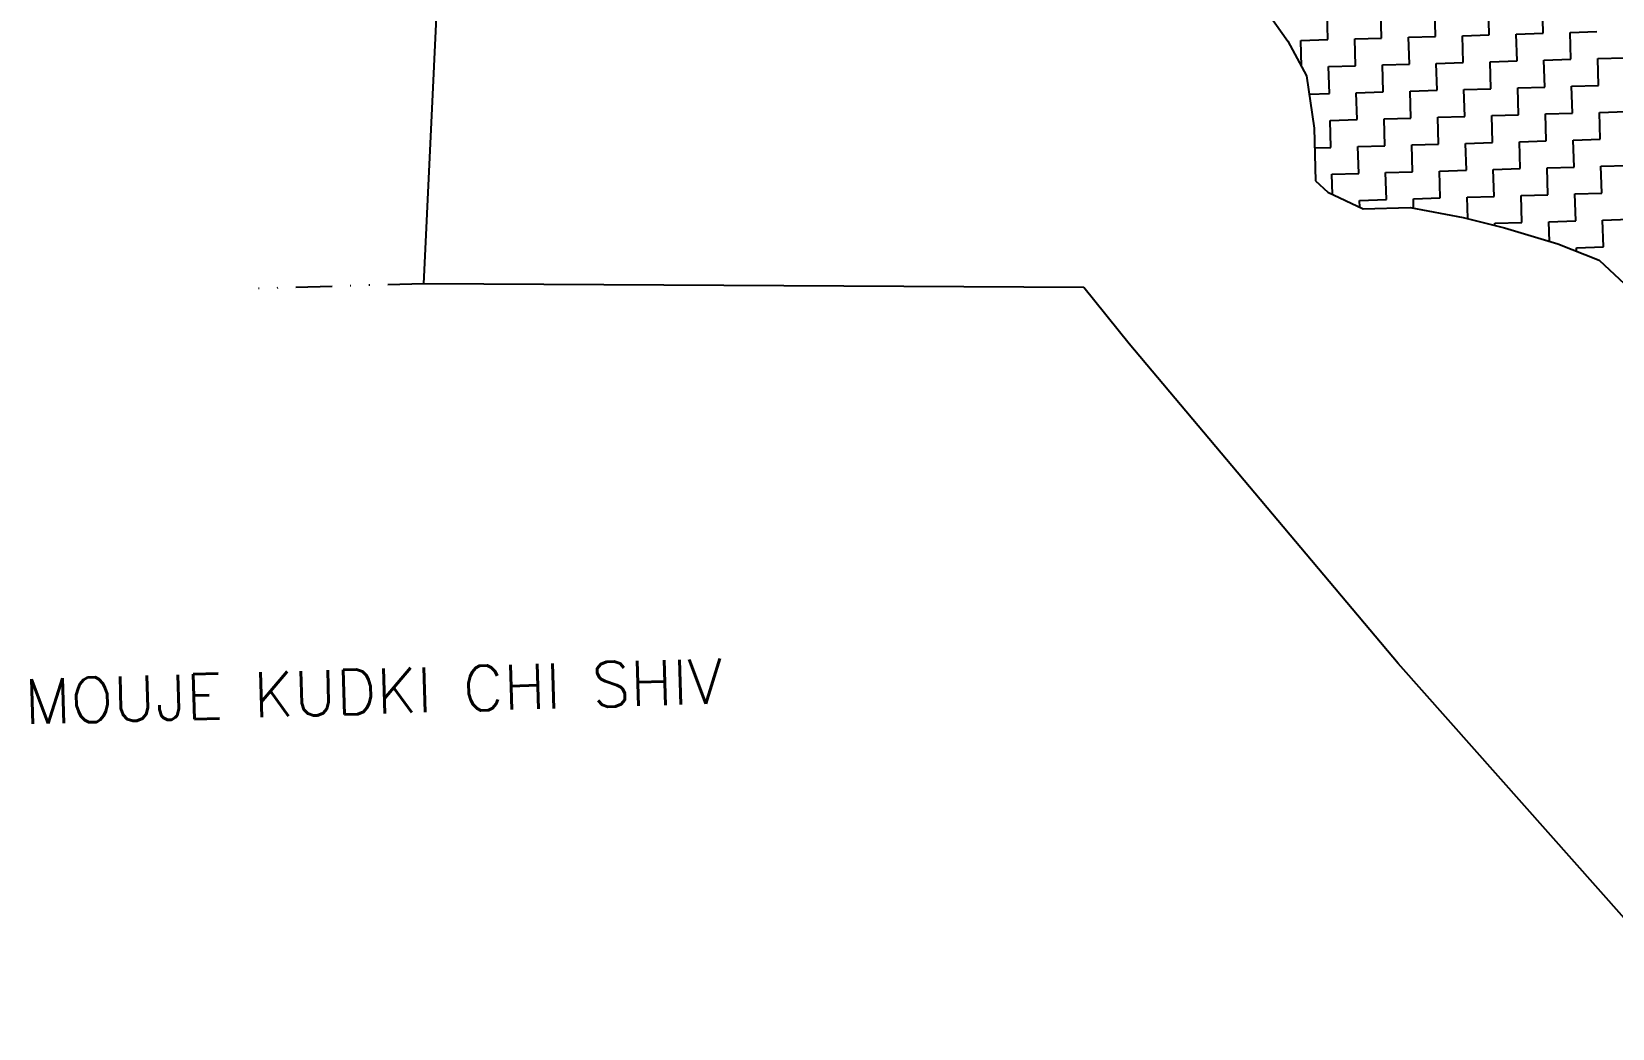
# Model space of a CAD drawing. Header units: metres. Extents: x 289662 to 290738, y 2016260 to 2018343.
# Drawn here: x 289685.6 to 289904.2, y 2016324.7 to 2016462.6 of the extents above; entities that cross this region are included whole.
import ezdxf

# ---------------------------------------------------------------- set-up
doc = ezdxf.new("R2010")
doc.units = ezdxf.units.M
doc.linetypes.add('DIVIDE', pattern=[1.25, 0.5, -0.25, 0, -0.25, 0, -0.25])
for name, color, linetype in [('POLY_HATCH', 12, 'Continuous'), ('TEXT_MAPOUT', 7, 'Continuous'), ('V_BOUND_LINE', 7, 'Continuous'), ('V_DIVIDE_LINE', 7, 'DIVIDE')]:
    doc.layers.add(name, color=color, linetype=linetype)
doc.styles.get("Standard").update_dxf_attribs({"font": 'simplex.shx'})

msp = doc.modelspace()

# ---------------------------------------------------------------- linework, layer by layer
at = {"layer": 'POLY_HATCH'}
for p, q in [((289855.93, 2016466), (289859.31, 2016461.24)), ((289859.31, 2016461.24), (289861.88, 2016456.46)), ((289861.88, 2016456.46), (289862.91, 2016449.2)), ((289862.91, 2016449.2), (289863.13, 2016441.92)), ((289863.13, 2016441.92), (289864.8, 2016440.35)), ((289864.8, 2016440.35), (289869.73, 2016438.07)), ((289869.73, 2016438.07), (289876.2, 2016438.26)), ((289876.2, 2016438.26), (289883.54, 2016436.86)), ((289883.54, 2016436.86), (289889.25, 2016435.41)), ((289889.25, 2016435.41), (289896.61, 2016433.21)), ((289896.61, 2016433.21), (289902.35, 2016430.95)), ((289902.35, 2016430.95), (289906.52, 2016427.02))]:
    msp.add_line(p, q, dxfattribs=at)
at = {"layer": 'POLY_HATCH', "linetype": 'Continuous'}
for p, q in [((289864.82, 2016461.45), (289864.71, 2016465.17)), ((289872.26, 2016461.67), (289872.15, 2016465.39)), ((289879.71, 2016461.89), (289879.6, 2016465.61)), ((289887.15, 2016462.11), (289887.04, 2016465.84)), ((289894.6, 2016462.34), (289894.49, 2016466.06)), ((289890.88, 2016462.23), (289894.6, 2016462.34)), ((289898.32, 2016462.45), (289902.04, 2016462.56)), ((289898.43, 2016458.73), (289898.32, 2016462.45)), ((289861.09, 2016461.33), (289864.82, 2016461.45)), ((289861.2, 2016457.73), (289861.09, 2016461.33)), ((289868.54, 2016461.56), (289872.26, 2016461.67)), ((289868.65, 2016457.83), (289868.54, 2016461.56)), ((289875.99, 2016461.78), (289879.71, 2016461.89)), ((289876.1, 2016458.06), (289875.99, 2016461.78)), ((289883.43, 2016462), (289887.15, 2016462.11)), ((289883.54, 2016458.28), (289883.43, 2016462)), ((289890.99, 2016458.5), (289890.88, 2016462.23)), ((289872.37, 2016457.95), (289876.1, 2016458.06)), ((289879.82, 2016458.17), (289883.54, 2016458.28)), ((289879.93, 2016454.45), (289879.82, 2016458.17)), ((289887.26, 2016458.39), (289890.99, 2016458.5)), ((289887.38, 2016454.67), (289887.26, 2016458.39)), ((289894.71, 2016458.61), (289898.43, 2016458.73)), ((289894.82, 2016454.89), (289894.71, 2016458.61)), ((289902.16, 2016458.84), (289905.88, 2016458.95)), ((289902.27, 2016455.12), (289902.16, 2016458.84)), ((289864.93, 2016457.72), (289868.65, 2016457.83)), ((289865.04, 2016454), (289864.93, 2016457.72)), ((289872.49, 2016454.22), (289872.37, 2016457.95)), ((289862.24, 2016453.92), (289865.04, 2016454)), ((289868.76, 2016454.11), (289872.49, 2016454.22)), ((289868.87, 2016450.39), (289868.76, 2016454.11)), ((289876.21, 2016454.33), (289879.93, 2016454.45)), ((289876.32, 2016450.61), (289876.21, 2016454.33)), ((289883.65, 2016454.56), (289887.38, 2016454.67)), ((289883.76, 2016450.84), (289883.65, 2016454.56)), ((289891.1, 2016454.78), (289894.82, 2016454.89)), ((289891.21, 2016451.06), (289891.1, 2016454.78)), ((289898.54, 2016455), (289902.27, 2016455.12)), ((289898.66, 2016451.28), (289898.54, 2016455)), ((289902.38, 2016451.39), (289906.1, 2016451.5)), ((289865.15, 2016450.28), (289868.87, 2016450.39)), ((289865.26, 2016446.55), (289865.15, 2016450.28)), ((289872.6, 2016450.5), (289876.32, 2016450.61)), ((289872.71, 2016446.78), (289872.6, 2016450.5)), ((289880.04, 2016450.72), (289883.76, 2016450.84)), ((289880.15, 2016447), (289880.04, 2016450.72)), ((289887.49, 2016450.95), (289891.21, 2016451.06)), ((289887.6, 2016447.22), (289887.49, 2016450.95)), ((289894.93, 2016451.17), (289898.66, 2016451.28)), ((289895.04, 2016447.45), (289894.93, 2016451.17)), ((289902.49, 2016447.67), (289902.38, 2016451.39)), ((289883.88, 2016447.11), (289887.6, 2016447.22)), ((289883.99, 2016443.39), (289883.88, 2016447.11)), ((289891.32, 2016447.34), (289895.04, 2016447.45)), ((289891.43, 2016443.61), (289891.32, 2016447.34)), ((289898.77, 2016447.56), (289902.49, 2016447.67)), ((289898.88, 2016443.84), (289898.77, 2016447.56)), ((289862.99, 2016446.49), (289865.26, 2016446.55)), ((289868.99, 2016446.67), (289872.71, 2016446.78)), ((289869.1, 2016442.94), (289868.99, 2016446.67)), ((289876.43, 2016446.89), (289880.15, 2016447)), ((289876.54, 2016443.17), (289876.43, 2016446.89)), ((289865.37, 2016442.83), (289869.1, 2016442.94)), ((289865.46, 2016440.05), (289865.37, 2016442.83)), ((289872.82, 2016443.06), (289876.54, 2016443.17)), ((289872.93, 2016439.33), (289872.82, 2016443.06)), ((289880.27, 2016443.28), (289883.99, 2016443.39)), ((289880.38, 2016439.56), (289880.27, 2016443.28)), ((289887.71, 2016443.5), (289891.43, 2016443.61)), ((289887.82, 2016439.78), (289887.71, 2016443.5)), ((289895.16, 2016443.72), (289898.88, 2016443.84)), ((289895.27, 2016440), (289895.16, 2016443.72)), ((289902.6, 2016443.95), (289906.32, 2016444.06)), ((289902.71, 2016440.22), (289902.6, 2016443.95)), ((289869.21, 2016439.22), (289872.93, 2016439.33)), ((289869.24, 2016438.3), (289869.21, 2016439.22)), ((289876.65, 2016439.44), (289880.38, 2016439.56)), ((289876.69, 2016438.17), (289876.65, 2016439.44)), ((289884.1, 2016439.67), (289887.82, 2016439.78)), ((289884.19, 2016436.7), (289884.1, 2016439.67)), ((289891.54, 2016439.89), (289895.27, 2016440)), ((289891.66, 2016436.17), (289891.54, 2016439.89)), ((289898.99, 2016440.11), (289902.71, 2016440.22)), ((289899.1, 2016436.39), (289898.99, 2016440.11)), ((289887.93, 2016436.06), (289891.66, 2016436.17)), ((289895.38, 2016436.28), (289899.1, 2016436.39)), ((289895.46, 2016433.55), (289895.38, 2016436.28)), ((289902.82, 2016436.5), (289906.55, 2016436.61)), ((289902.94, 2016432.78), (289902.82, 2016436.5)), ((289887.94, 2016435.75), (289887.93, 2016436.06)), ((289899.21, 2016432.67), (289902.94, 2016432.78)), ((289899.23, 2016432.18), (289899.21, 2016432.67))]:
    msp.add_line(p, q, dxfattribs=at)
at = {"layer": 'V_BOUND_LINE'}
for p, q in [((289739.81, 2016427.7), (289741.75, 2016468.52)), ((289831.06, 2016427.16), (289739.81, 2016427.7)), ((289837.37, 2016419.38), (289831.06, 2016427.16)), ((289874.57, 2016375.17), (289837.37, 2016419.38)), ((289919.32, 2016324.73), (289874.57, 2016375.17))]:
    msp.add_line(p, q, dxfattribs=at)
at = {"layer": 'V_DIVIDE_LINE', "ltscale": 10}
msp.add_line((289739.81, 2016427.7), (289715.54, 2016426.99), dxfattribs=at)

# ---------------------------------------------------------------- texts
at = {"layer": 'TEXT_MAPOUT'}
msp.add_text('MOUJE KUDKI CHI SHIV', height=6.2073, rotation=1.7152, dxfattribs=at).set_placement((289684.68, 2016366.79))

doc.saveas('drawing.dxf')
